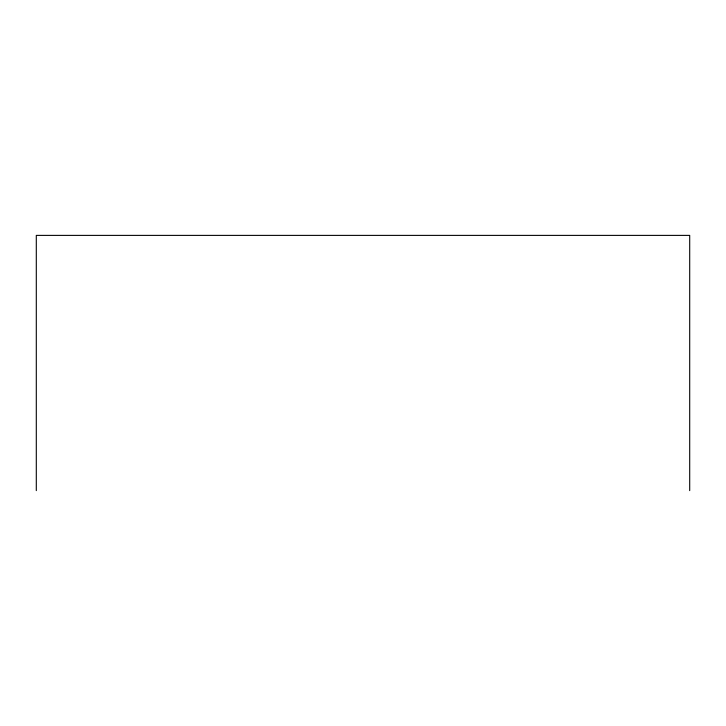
<?xml version="1.0" encoding="UTF-8"?>
<svg xmlns="http://www.w3.org/2000/svg" width="726" height="726" viewBox="0 0 726 726"><rect width="100%" height="100%" fill="white"/><g stroke="black" fill="none" stroke-linecap="round" stroke-linejoin="round"><path stroke-width="1.09" d="M689.7 490.613L689.7 235.387L36.3 235.387L36.3 490.613"/></g></svg>
